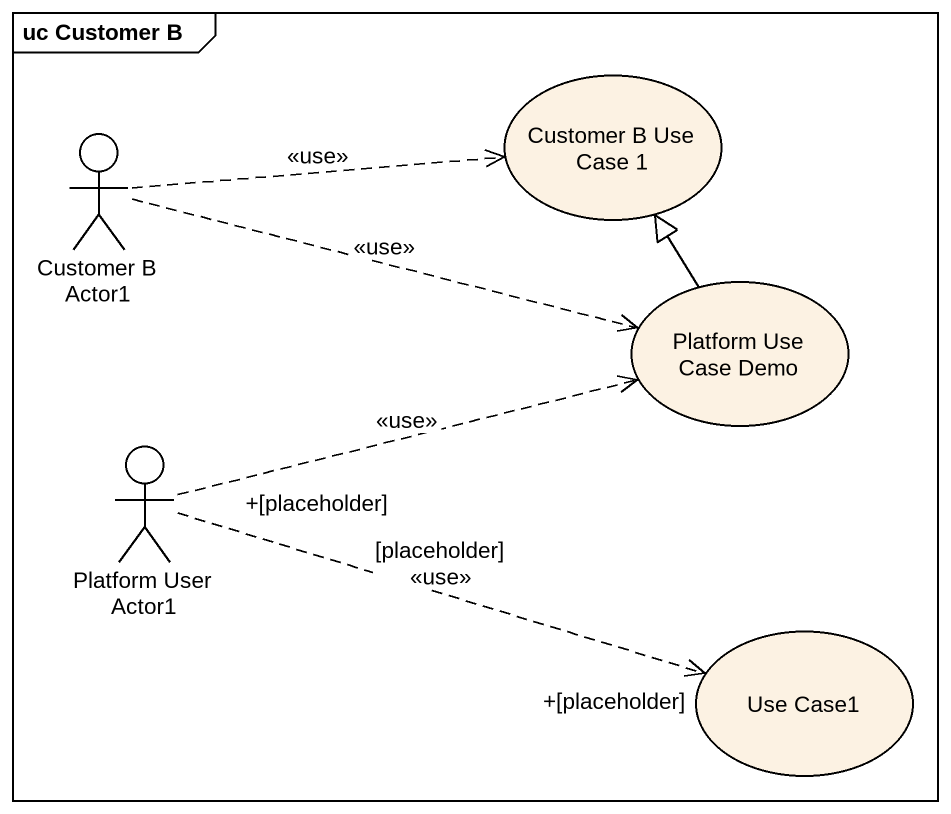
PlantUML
@startuml
mainframe uc Customer B
usecase "Customer B Use Case 1" as Customer_B_Use_Case_1
actor "Customer B Actor1" as Customer_B_Actor1
usecase "Platform Use Case Demo" as Platform_Use_Case_Demo
actor "Platform User Actor1" as Platform_User_Actor1
usecase "Use Case1" as Use_Case1
Customer_B_Actor1 .right.> Customer_B_Use_Case_1 : <<use>>
Customer_B_Actor1 .right.> Platform_Use_Case_Demo : <<use>>
Platform_Use_Case_Demo -up-|> Customer_B_Use_Case_1
Platform_User_Actor1 .right.> Platform_Use_Case_Demo : <<use>>
Platform_User_Actor1 "+[placeholder]" .right.> "+[placeholder]" Use_Case1 : [placeholder]\n<<use>>
@enduml
